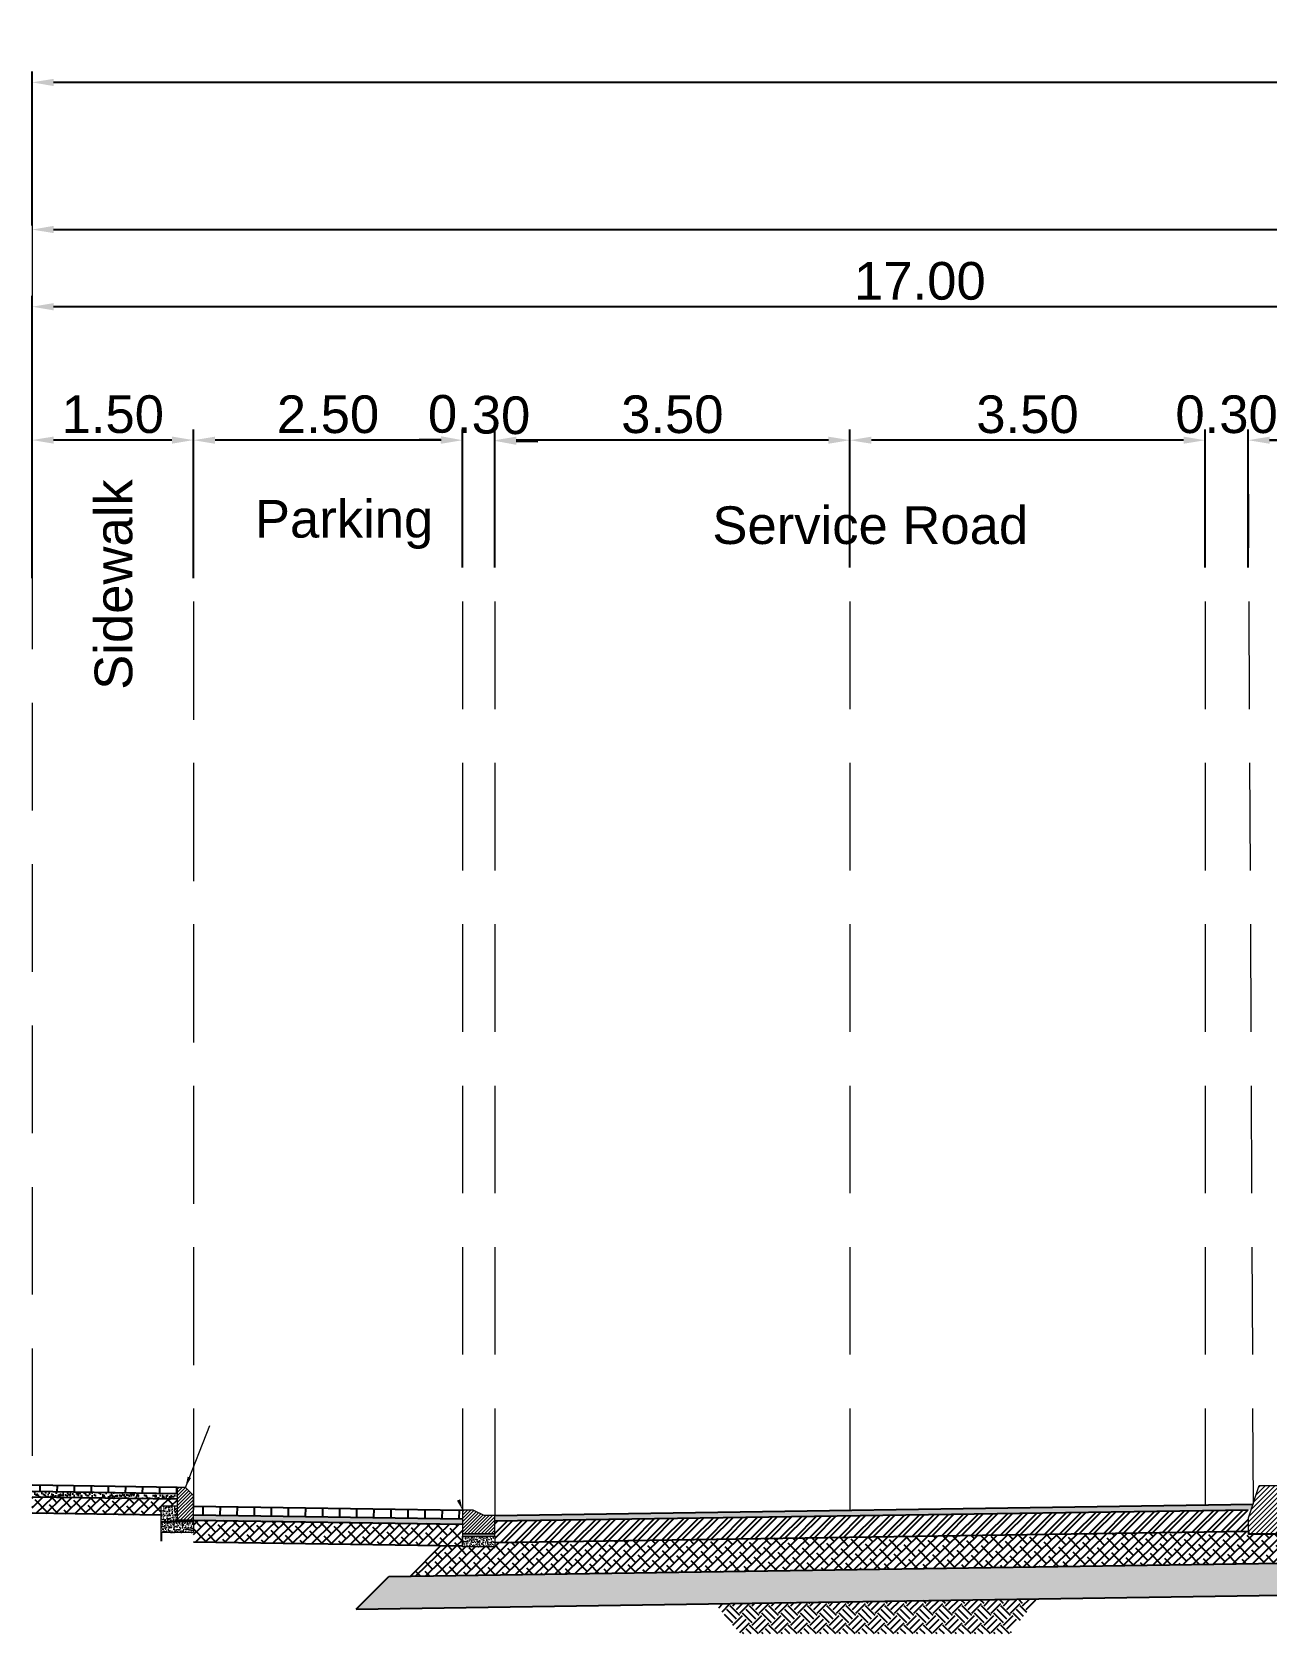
# Model space of a CAD drawing. Header units: metres. Extents: x 565382 to 572500, y 2710622 to 2713609.
# Drawn here: x 571805.6 to 571817.08, y 2712830.62 to 2712845.51 of the extents above; entities that cross this region are included whole.
import ezdxf

# ---------------------------------------------------------------- set-up
doc = ezdxf.new("R2010")
doc.units = ezdxf.units.M
doc.linetypes.add('HIDDEN', pattern=[0.375, 0.25, -0.125])
doc.layers.get('Defpoints').update_dxf_attribs({"lineweight": 15})
for name, color, linetype in [('$0$$0$A-ANNO UTILITY', 1, 'Continuous'), ('AGGREGATE', 215, 'Continuous'), ('BASE COURSE', 177, 'Continuous'), ('CRUSHED', 230, 'Continuous'), ('Dimensions-Outer 90%', 9, 'Continuous'), ('EMBANKMENT', 74, 'Continuous'), ('H_BLOCK', 7, 'Continuous'), ('Hidden Lines-Above', 8, 'HIDDEN'), ('PARKING 80 mm', 10, 'Continuous'), ('PEDESTRIAN 60mm', 4, 'Continuous'), ('SUB GRADE', 152, 'Continuous'), ('WEARING', 1, 'Continuous')]:
    doc.layers.add(name, color=color, linetype=linetype)
doc.layers.add('C-ROAD-LINK', color=150, linetype='Continuous', lineweight=13)
doc.styles.add('$0$$0$RS', font='arial.ttf')
doc.styles.add('Arial', font='arial.ttf')
doc.dimstyles.new('DC', dxfattribs={"dimtxt": 0.15, "dimasz": 0.2, "dimexe": 0.1, "dimexo": 0.1, "dimgap": 0.06, "dimtad": 1, "dimzin": 0, "dimdsep": 46, "dimtxsty": 'Arial', "dimcen": 0, "dimclrd": 8, "dimclre": 8, "dimclrt": 1, "dimadec": 0, "dimazin": 0, "dimtfac": 1, "dimtofl": 0, "dimtmove": 0, "dimatfit": 3, "dimfxl": 1, "dimtolj": 1, "dimtzin": 0, "dimarcsym": 1})
pattern_1 = [(44.14071364, (12365.529683, 18010.96215), (-0.0442228549194, 0.0455696072265), []), (134.14071364, (12365.529683, 18010.96215), (-0.1340153170653, 0.0469163595336), [0.15875, -0.09525])]

# ---------------------------------------------------------------- blocks, each defined once
blk = doc.blocks.new('*D369')
at = {"layer": 'Defpoints', "color": 0, "transparency": 16777216}
for p in [(571805.601, 2712845.04), (571805.601, 2712843.609), (571865.839, 2712843.672)]:
    blk.add_point(p, dxfattribs=at)
at = {"layer": 'Dimensions-Outer 90%', "color": 8, "lineweight": -2, "transparency": 16777216}
for p, q in [((571805.601, 2712843.709), (571805.601, 2712845.14)), ((571865.839, 2712843.772), (571865.839, 2712845.14)), ((571865.639, 2712845.04), (571805.801, 2712845.04))]:
    blk.add_line(p, q, dxfattribs=at)
at = {"layer": 'Dimensions-Outer 90%', "color": 8, "transparency": 16777216}
for points in [[(571805.801, 2712845.073), (571805.801, 2712845.006), (571805.601, 2712845.04)], [(571865.639, 2712845.073), (571865.639, 2712845.006), (571865.839, 2712845.04)]]:
    blk.add_solid(points, dxfattribs=at)
at = {"layer": 'Dimensions-Outer 90%', "color": 1, "lineweight": 0, "transparency": 16777216, "insert": (571835.72, 2712845.278), "char_height": 0.35, "attachment_point": 5, "style": 'Arial'}
blk.add_mtext('\\A1;67.00', dxfattribs=at)
blk = doc.blocks.new('*D371')
at = {"layer": 'Defpoints', "color": 0, "transparency": 16777216}
for p in [(571813.201, 2712841.714), (571813.201, 2712840.43), (571816.501, 2712840.43)]:
    blk.add_point(p, dxfattribs=at)
at = {"layer": 'Dimensions-Outer 90%', "color": 8, "lineweight": -2, "transparency": 16777216}
for p, q in [((571813.201, 2712840.53), (571813.201, 2712841.814)), ((571816.501, 2712840.53), (571816.501, 2712841.814)), ((571816.301, 2712841.714), (571813.401, 2712841.714))]:
    blk.add_line(p, q, dxfattribs=at)
at = {"layer": 'Dimensions-Outer 90%', "color": 8, "transparency": 16777216}
for points in [[(571813.401, 2712841.747), (571813.401, 2712841.681), (571813.201, 2712841.714)], [(571816.301, 2712841.747), (571816.301, 2712841.681), (571816.501, 2712841.714)]]:
    blk.add_solid(points, dxfattribs=at)
at = {"layer": 'Dimensions-Outer 90%', "color": 1, "lineweight": 0, "transparency": 16777216, "insert": (571814.851, 2712841.953), "char_height": 0.35, "attachment_point": 5, "style": 'Arial'}
blk.add_mtext('\\A1;3.50', dxfattribs=at)
blk = doc.blocks.new('*D372')
at = {"layer": 'Defpoints', "color": 0, "transparency": 16777216}
for p in [(571816.901, 2712841.714), (571816.901, 2712840.43), (571822.101, 2712840.43)]:
    blk.add_point(p, dxfattribs=at)
at = {"layer": 'Dimensions-Outer 90%', "color": 8, "lineweight": -2, "transparency": 16777216}
for p, q in [((571816.901, 2712840.53), (571816.901, 2712841.814)), ((571822.101, 2712840.53), (571822.101, 2712841.814)), ((571821.901, 2712841.714), (571817.101, 2712841.714))]:
    blk.add_line(p, q, dxfattribs=at)
at = {"layer": 'Dimensions-Outer 90%', "color": 8, "transparency": 16777216}
for points in [[(571817.101, 2712841.747), (571817.101, 2712841.681), (571816.901, 2712841.714)], [(571821.901, 2712841.747), (571821.901, 2712841.681), (571822.101, 2712841.714)]]:
    blk.add_solid(points, dxfattribs=at)
at = {"layer": 'Dimensions-Outer 90%', "color": 1, "lineweight": 0, "transparency": 16777216, "insert": (571819.501, 2712841.953), "char_height": 0.35, "attachment_point": 5, "style": 'Arial'}
blk.add_mtext('\\A1;4.00', dxfattribs=at)
blk = doc.blocks.new('*D373')
at = {"layer": 'Defpoints', "color": 0, "transparency": 16777216}
for p in [(571809.901, 2712841.714), (571813.201, 2712841.714), (571809.901, 2712840.43)]:
    blk.add_point(p, dxfattribs=at)
at = {"layer": 'Dimensions-Outer 90%', "color": 8, "lineweight": -2, "transparency": 16777216}
for p, q in [((571809.901, 2712840.53), (571809.901, 2712841.814)), ((571813.001, 2712841.714), (571810.101, 2712841.714))]:
    blk.add_line(p, q, dxfattribs=at)
at = {"layer": 'Dimensions-Outer 90%', "color": 8, "transparency": 16777216}
for points in [[(571810.101, 2712841.747), (571810.101, 2712841.681), (571809.901, 2712841.714)], [(571813.001, 2712841.747), (571813.001, 2712841.681), (571813.201, 2712841.714)]]:
    blk.add_solid(points, dxfattribs=at)
at = {"layer": 'Dimensions-Outer 90%', "color": 1, "lineweight": 0, "transparency": 16777216, "insert": (571811.551, 2712841.953), "char_height": 0.35, "attachment_point": 5, "style": 'Arial'}
blk.add_mtext('\\A1;3.50', dxfattribs=at)
blk = doc.blocks.new('*D374')
at = {"layer": 'Defpoints', "color": 0, "transparency": 16777216}
for p in [(571816.501, 2712841.714), (571816.501, 2712840.43), (571816.901, 2712840.43)]:
    blk.add_point(p, dxfattribs=at)
at = {"layer": 'Dimensions-Outer 90%', "color": 8, "lineweight": -2, "transparency": 16777216}
for p, q in [((571816.501, 2712840.53), (571816.501, 2712841.814)), ((571816.901, 2712840.53), (571816.901, 2712841.814)), ((571816.301, 2712841.714), (571816.101, 2712841.714)), ((571817.101, 2712841.714), (571817.301, 2712841.714))]:
    blk.add_line(p, q, dxfattribs=at)
at = {"layer": 'Dimensions-Outer 90%', "color": 8, "transparency": 16777216}
for points in [[(571816.301, 2712841.747), (571816.301, 2712841.681), (571816.501, 2712841.714)], [(571817.101, 2712841.747), (571817.101, 2712841.681), (571816.901, 2712841.714)]]:
    blk.add_solid(points, dxfattribs=at)
at = {"layer": 'Dimensions-Outer 90%', "color": 1, "lineweight": 0, "transparency": 16777216, "insert": (571816.701, 2712841.953), "char_height": 0.35, "attachment_point": 5, "style": 'Arial'}
blk.add_mtext('\\A1;0.30', dxfattribs=at)
blk = doc.blocks.new('*D375')
at = {"layer": 'Defpoints', "color": 0, "transparency": 16777216}
for p in [(571805.601, 2712841.715), (571805.601, 2712840.331), (571807.101, 2712840.331)]:
    blk.add_point(p, dxfattribs=at)
at = {"layer": 'Dimensions-Outer 90%', "color": 8, "lineweight": -2, "transparency": 16777216}
for p, q in [((571805.601, 2712840.431), (571805.601, 2712841.815)), ((571807.101, 2712840.431), (571807.101, 2712841.815)), ((571806.901, 2712841.715), (571805.801, 2712841.715))]:
    blk.add_line(p, q, dxfattribs=at)
at = {"layer": 'Dimensions-Outer 90%', "color": 8, "transparency": 16777216}
for points in [[(571805.801, 2712841.748), (571805.801, 2712841.682), (571805.601, 2712841.715)], [(571806.901, 2712841.748), (571806.901, 2712841.682), (571807.101, 2712841.715)]]:
    blk.add_solid(points, dxfattribs=at)
at = {"layer": 'Dimensions-Outer 90%', "color": 1, "lineweight": 0, "transparency": 16777216, "insert": (571806.351, 2712841.954), "char_height": 0.35, "attachment_point": 5, "style": 'Arial'}
blk.add_mtext('\\A1;1.50', dxfattribs=at)
blk = doc.blocks.new('*D381')
at = {"layer": 'Defpoints', "color": 0, "transparency": 16777216}
for p in [(571807.101, 2712841.714), (571807.101, 2712840.43), (571809.601, 2712840.43)]:
    blk.add_point(p, dxfattribs=at)
at = {"layer": 'Dimensions-Outer 90%', "color": 8, "lineweight": -2, "transparency": 16777216}
for p, q in [((571807.101, 2712840.53), (571807.101, 2712841.814)), ((571809.601, 2712840.53), (571809.601, 2712841.814)), ((571809.401, 2712841.714), (571807.301, 2712841.714))]:
    blk.add_line(p, q, dxfattribs=at)
at = {"layer": 'Dimensions-Outer 90%', "color": 8, "transparency": 16777216}
for points in [[(571807.301, 2712841.747), (571807.301, 2712841.681), (571807.101, 2712841.714)], [(571809.401, 2712841.747), (571809.401, 2712841.681), (571809.601, 2712841.714)]]:
    blk.add_solid(points, dxfattribs=at)
at = {"layer": 'Dimensions-Outer 90%', "color": 1, "lineweight": 0, "transparency": 16777216, "insert": (571808.351, 2712841.953), "char_height": 0.35, "attachment_point": 5, "style": 'Arial'}
blk.add_mtext('\\A1;2.50', dxfattribs=at)
blk = doc.blocks.new('CS TYP 8')
at = {"lineweight": 0}
h = blk.add_hatch(dxfattribs=at)
h.set_pattern_fill('AR-CONC', color=8, scale=0.0003, angle=90)
h.set_pattern_definition([(140, (-0.3, -5e-10), (0.0047817256617, 0.0546554006988), [0.005715, -0.062865]), (85, (-0.3, -5e-10), (-0.0573170535717, -0.0105730264275), [0.004572, -0.050292175251]), (190.4514447, (-0.2996, 0.004555), (-0.0525353255737, 0.0440823741271), [0.00485700264, -0.05342707338]), (136.1842, (-0.31524, -5e-10), (0.0126126983798, 0.0813237122676), [0.0085725, -0.0942975]), (186.63555761, (-0.31419, 0.00678), (-0.0742278373793, 0.0712212402155), [0.007285506942, -0.080140682448]), (81.18415117, (-0.31524, -5e-10), (-0.0742278373757, 0.0712212402195), [0.006857990121, -0.075437919576]), (111, (-0.31143, 0.00762), (0.0306795594561, 0.04548431738074), [0.005715, -0.062865]), (56, (-0.31143, 0.00762), (-0.0552563898367, 0.0185406085043), [0.004572, -0.050292]), (161.451445, (-0.308873, 0.01141), (-0.0245768306658, 0.0640249257836), [0.00485700264, -0.05342698128]), (127.5, (-0.3, -5e-10), (-0.02536651166195, 0.00092658097518), [0, -0.0496824, 0, -0.051054, 0, -0.0504825]), (97.5, (-0.3, -5e-10), (-0.03005417244544, 0.0200458987531), [0, -0.0291084, 0, -0.0485394, 0, -0.0192405]), (57.5, (-0.3, -0.016993), (0.0017186231978, 0.04067717855006), [0, -0.01905, 0, -0.059436, 0, -0.078867]), (47.5, (-0.3, -0.024613), (-0.00762794731, 0.0444387544158), [0, -0.024765, 0, -0.0394716, 0, -0.056007])])
h.paths.add_polyline_path([(559486.497, 2694798.305), (559486.647, 2694798.305), (559486.647, 2694798.455), (559486.497, 2694798.455)])
h = blk.add_hatch(dxfattribs=at)
h.set_pattern_fill('AR-CONC', color=8, scale=0.0003, angle=90)
h.set_pattern_definition([(140, (0, 0), (0.0047817256617, 0.0546554006988), [0.005715, -0.062865]), (85, (0, 0), (-0.0573170535717, -0.0105730264275), [0.004572, -0.050292175251]), (190.4514447, (0.0004, 0.004555), (-0.0525353255737, 0.0440823741271), [0.00485700264, -0.05342707338]), (136.1842, (-0.01524, 9e-19), (0.0126126983798, 0.0813237122676), [0.0085725, -0.0942975]), (186.63555761, (-0.01419, 0.00678), (-0.0742278373793, 0.0712212402155), [0.007285506942, -0.080140682448]), (81.18415117, (-0.01524, 9e-19), (-0.0742278373757, 0.0712212402195), [0.006857990121, -0.075437919576]), (111, (-0.01143, 0.00762), (0.0306795594561, 0.04548431738074), [0.005715, -0.062865]), (56, (-0.01143, 0.00762), (-0.0552563898367, 0.0185406085043), [0.004572, -0.050292]), (161.451445, (-0.008873, 0.01141), (-0.0245768306658, 0.0640249257836), [0.00485700264, -0.05342698128]), (127.5, (0, 0), (-0.02536651166195, 0.00092658097518), [0, -0.0496824, 0, -0.051054, 0, -0.0504825]), (97.5, (0, 0), (-0.03005417244544, 0.0200458987531), [0, -0.0291084, 0, -0.0485394, 0, -0.0192405]), (57.5, (-1e-18, -0.016993), (0.0017186231978, 0.04067717855006), [0, -0.01905, 0, -0.059436, 0, -0.078867]), (47.5, (-2e-18, -0.024613), (-0.00762794731, 0.0444387544158), [0, -0.024765, 0, -0.0394716, 0, -0.056007])])
h.paths.add_polyline_path([(559486.797, 2694798.205), (559486.797, 2694798.305), (559486.497, 2694798.305), (559486.497, 2694798.205)])
at = {"layer": 'H_BLOCK', "lineweight": 0}
h = blk.add_hatch(dxfattribs=at)
h.set_pattern_fill('ANSI31', color=8, scale=0.007, style=0)
h.set_pattern_definition([(45, (0, 0), (-0.01571544821187, 0.01571544821187), [])])
h.paths.add_polyline_path([(559486.647, 2694798.325), (559486.797, 2694798.325), (559486.797, 2694798.45), (559486.797, 2694798.55), (559486.722, 2694798.625), (559486.647, 2694798.625)])
blk.add_hatch(color=8, dxfattribs=at).paths.add_polyline_path([(559486.647, 2694798.325), (559486.647, 2694798.305), (559486.797, 2694798.305), (559486.797, 2694798.325)])
at = {"layer": 'C-ROAD-LINK', "color": 150, "linetype": 'Continuous', "lineweight": 0}
for p, q in [((559486.647, 2694798.625), (559486.647, 2694798.325)), ((559486.722, 2694798.625), (559486.647, 2694798.625)), ((559486.797, 2694798.55), (559486.722, 2694798.625)), ((559486.797, 2694798.45), (559486.797, 2694798.55)), ((559486.797, 2694798.325), (559486.797, 2694798.45)), ((559486.497, 2694798.305), (559486.647, 2694798.305)), ((559486.497, 2694798.205), (559486.497, 2694798.305)), ((559486.797, 2694798.205), (559486.497, 2694798.205)), ((559486.647, 2694798.325), (559486.797, 2694798.325)), ((559486.647, 2694798.325), (559486.797, 2694798.325)), ((559486.647, 2694798.305), (559486.647, 2694798.325)), ((559486.797, 2694798.305), (559486.647, 2694798.305)), ((559486.797, 2694798.325), (559486.797, 2694798.305)), ((559486.797, 2694798.305), (559486.797, 2694798.205))]:
    blk.add_line(p, q, dxfattribs=at)
at = {"layer": 'C-ROAD-LINK', "color": 150, "linetype": 'Continuous', "lineweight": 0, "flags": 128}
blk.add_lwpolyline([(559486.647, 2694798.455), (559486.647, 2694798.305), (559486.497, 2694798.305), (559486.497, 2694798.455)], close=True, dxfattribs=at)
blk = doc.blocks.new('*D382')
at = {"layer": 'Defpoints', "color": 0, "transparency": 16777216}
for p in [(571805.601, 2712843.609), (571835.72, 2712843.672), (571835.72, 2712843.663)]:
    blk.add_point(p, dxfattribs=at)
at = {"layer": 'Dimensions-Outer 90%', "color": 8, "lineweight": -2, "transparency": 16777216}
for p, q in [((571805.601, 2712843.709), (571805.601, 2712843.772)), ((571835.72, 2712843.763), (571835.72, 2712843.772)), ((571805.801, 2712843.672), (571835.52, 2712843.672))]:
    blk.add_line(p, q, dxfattribs=at)
at = {"layer": 'Dimensions-Outer 90%', "color": 8, "transparency": 16777216}
for points in [[(571805.801, 2712843.706), (571805.801, 2712843.639), (571805.601, 2712843.672)], [(571835.52, 2712843.706), (571835.52, 2712843.639), (571835.72, 2712843.672)]]:
    blk.add_solid(points, dxfattribs=at)
at = {"layer": 'Dimensions-Outer 90%', "color": 1, "lineweight": 0, "transparency": 16777216, "insert": (571821.61, 2712843.911), "char_height": 0.35, "attachment_point": 5, "style": 'Arial'}
blk.add_mtext('\\A1;33.50', dxfattribs=at)
blk = doc.blocks.new('*D383')
at = {"layer": 'Defpoints', "color": 0, "transparency": 16777216}
for p in [(571809.6, 2712841.72), (571809.6, 2712841.714), (571809.901, 2712841.714)]:
    blk.add_point(p, dxfattribs=at)
at = {"layer": 'Dimensions-Outer 90%', "color": 8, "lineweight": -2, "transparency": 16777216}
for p, q in [((571809.4, 2712841.718), (571809.2, 2712841.722)), ((571810.101, 2712841.705), (571810.301, 2712841.701)), ((571809.598, 2712841.62), (571809.598, 2712841.614)), ((571809.899, 2712841.614), (571809.899, 2712841.608))]:
    blk.add_line(p, q, dxfattribs=at)
at = {"layer": 'Dimensions-Outer 90%', "color": 8, "transparency": 16777216}
for points in [[(571809.4, 2712841.751), (571809.399, 2712841.685), (571809.6, 2712841.714)], [(571810.101, 2712841.738), (571810.1, 2712841.671), (571809.901, 2712841.708)]]:
    blk.add_solid(points, dxfattribs=at)
at = {"layer": 'Dimensions-Outer 90%', "color": 1, "lineweight": 0, "transparency": 16777216, "insert": (571809.755, 2712841.95), "char_height": 0.35, "attachment_point": 5, "rotation": 358.9106, "style": 'Arial'}
blk.add_mtext('\\A1;0.30', dxfattribs=at)
blk = doc.blocks.new('A$C4383d766')
at = {"layer": 'H_BLOCK', "lineweight": 0}
h = blk.add_hatch(dxfattribs=at)
h.set_pattern_fill('ANSI31', color=8, scale=0.01, style=0)
h.set_pattern_definition([(45, (-5638.919872, -26937.82784), (-0.022450640303, 0.022450640303), [])])
h.paths.add_polyline_path([(-0.2, 0), (0, 0), (0, -0.3), (0, -0.45), (-0.3, -0.45), (-0.3, -0.3)])
at = {"layer": 'C-ROAD-LINK', "color": 150, "linetype": 'Continuous', "lineweight": 0, "flags": 128}
blk.add_lwpolyline([(0, -0.3), (0, -0.45), (-0.3, -0.45), (-0.3, -0.3), (-0.2, 0), (0, 0)], close=True, dxfattribs=at)
blk = doc.blocks.new('*D384')
at = {"layer": 'Defpoints', "color": 0, "transparency": 16777216}
for p in [(571805.601, 2712842.955), (571805.601, 2712841.714), (571822.101, 2712841.714)]:
    blk.add_point(p, dxfattribs=at)
at = {"layer": 'Dimensions-Outer 90%', "color": 8, "lineweight": -2, "transparency": 16777216}
for p, q in [((571805.601, 2712841.814), (571805.601, 2712843.055)), ((571822.101, 2712841.814), (571822.101, 2712843.055)), ((571821.901, 2712842.955), (571805.801, 2712842.955))]:
    blk.add_line(p, q, dxfattribs=at)
at = {"layer": 'Dimensions-Outer 90%', "color": 8, "transparency": 16777216}
for points in [[(571805.801, 2712842.988), (571805.801, 2712842.921), (571805.601, 2712842.955)], [(571821.901, 2712842.988), (571821.901, 2712842.921), (571822.101, 2712842.955)]]:
    blk.add_solid(points, dxfattribs=at)
at = {"layer": 'Dimensions-Outer 90%', "color": 1, "lineweight": 0, "transparency": 16777216, "insert": (571813.851, 2712843.193), "char_height": 0.35, "attachment_point": 5, "style": 'Arial'}
blk.add_mtext('\\A1;17.00', dxfattribs=at)

msp = doc.modelspace()

# ---------------------------------------------------------------- hatches: boundary and pattern name
at = {"lineweight": 0}
h = msp.add_hatch(dxfattribs=at)
h.set_pattern_fill('AR-CONC', color=8, scale=0.0003, angle=90)
h.set_pattern_definition([(140, (12361.929683, 18010.59378), (0.0047817256617, 0.0546554006988), [0.005715, -0.062865]), (85, (12361.929683, 18010.59378), (-0.0573170535717, -0.0105730264275), [0.004572, -0.050292175251]), (190.4514447, (12361.93008, 18010.598333), (-0.0525353255737, 0.0440823741271), [0.00485700264, -0.05342707338]), (136.1842, (12361.914443, 18010.59378), (0.0126126983798, 0.0813237122676), [0.0085725, -0.0942975]), (186.63555761, (12361.915495, 18010.600556), (-0.0742278373793, 0.0712212402155), [0.007285506942, -0.080140682448]), (81.18415117, (12361.91444, 18010.59378), (-0.0742278373757, 0.0712212402195), [0.006857990121, -0.075437919576]), (111, (12361.918253, 18010.6014), (0.0306795594561, 0.04548431738074), [0.005715, -0.062865]), (56, (12361.918253, 18010.6014), (-0.0552563898367, 0.0185406085043), [0.004572, -0.050292]), (161.451445, (12361.92081, 18010.60519), (-0.0245768306658, 0.0640249257836), [0.00485700264, -0.05342698128]), (127.5, (12361.929683, 18010.593779), (-0.02536651166195, 0.00092658097518), [0, -0.0496824, 0, -0.051054, 0, -0.0504825]), (97.5, (12361.929683, 18010.59378), (-0.03005417244544, 0.0200458987531), [0, -0.0291084, 0, -0.0485394, 0, -0.0192405]), (57.5, (12361.929683, 18010.576786), (0.0017186231978, 0.04067717855006), [0, -0.01905, 0, -0.059436, 0, -0.078867]), (47.5, (12361.929683, 18010.569166), (-0.00762794731, 0.0444387544158), [0, -0.024765, 0, -0.0394716, 0, -0.056007])])
h.paths.add_polyline_path([(571809.9007, 2712831.5281), (571809.9007, 2712831.4281), (571809.6007, 2712831.4281), (571809.6007, 2712831.5281)])
at = {"layer": 'AGGREGATE'}
h = msp.add_hatch(dxfattribs=at)
h.set_pattern_fill('ANSI38', color=256, scale=0.02, angle=-0.85929)
h.set_pattern_definition([(44.14071364, (12358.929683, 18010.86315), (-0.0442228549194, 0.0455696072265), []), (134.14071364, (12358.929683, 18010.86315), (-0.1340153170653, 0.0469163595336), [0.15875, -0.09525])])
h.paths.add_polyline_path([(571805.6007, 2712831.8908), (571805.6007, 2712831.7408), (571806.8007, 2712831.7228), (571806.8007, 2712831.8106), (571806.9507, 2712831.8106), (571806.9507, 2712831.8706)])
h = msp.add_hatch(dxfattribs=at)
h.set_pattern_fill('ANSI38', color=256, scale=0.02, angle=-0.85929)
h.set_pattern_definition(pattern_1)
h.paths.add_polyline_path([(571807.1007, 2712831.4756), (571807.1007, 2712831.6756), (571809.6007, 2712831.6381), (571809.6007, 2712831.5481), (571809.6007, 2712831.5281), (571809.6007, 2712831.4381)])
h = msp.add_hatch(dxfattribs=at)
h.set_pattern_fill('ANSI38', color=256, scale=0.02, angle=-0.85929)
h.set_pattern_definition(pattern_1)
h.paths.add_polyline_path([(571817.4002, 2712831.5806), (571817.6961, 2712831.285), (571809.1165, 2712831.1567), (571809.4008, 2712831.4411), (571809.6007, 2712831.4381), (571809.6007, 2712831.4281), (571809.9007, 2712831.4281), (571809.9007, 2712831.4681), (571816.9052, 2712831.5731), (571816.9052, 2712831.5481), (571817.2052, 2712831.5481), (571817.2052, 2712831.5749)])
at = {"layer": 'BASE COURSE'}
h = msp.add_hatch(dxfattribs=at)
h.set_pattern_fill('ANSI32', color=256, scale=0.01)
h.set_pattern_definition([(45, (12365.52968, 18010.96215), (-0.067351920908, 0.067351920908), []), (45, (12365.574585, 18010.96215), (-0.067351920908, 0.067351920908), [])])
h.paths.add_polyline_path([(571809.9007, 2712831.4681), (571809.9007, 2712831.5281), (571809.9007, 2712831.5481), (571809.9007, 2712831.6681), (571816.9299, 2712831.7723), (571816.9052, 2712831.6981), (571816.9052, 2712831.6781), (571816.9052, 2712831.5731)])
at = {"layer": 'CRUSHED'}
h = msp.add_hatch(dxfattribs=at)
h.set_pattern_fill('AR-SAND', color=256, scale=0.001, angle=-0.85929)
h.set_pattern_definition([(36.6407136401, (12358.929683, 18010.86315), (-0.0008658874299, 0.04895981523493), [0, -0.038608, 0, -0.04318, 0, -0.041275]), (6.64071364, (12358.929683, 18010.86315), (0.046022282311, 0.07100030704), [0, -0.020828, 0, -0.034798, 0, -0.013335]), (326.6407136401, (12358.898445, 18010.86362), (0.0790924969587, -0.0010425342396), [0, -0.0127, 0, -0.04572, 0, -0.05969]), (316.64071364, (12358.898445, 18010.86362), (0.0766813813625, 0.0211453338856), [0, -0.00635, 0, -0.029972, 0, -0.03429])])
h.paths.add_polyline_path([(571805.6007, 2712831.9408), (571805.6007, 2712831.8908), (571806.9507, 2712831.8706), (571806.9507, 2712831.9206)])
h = msp.add_hatch(dxfattribs=at)
h.set_pattern_fill('AR-SAND', color=256, scale=0.001, angle=-0.85929)
h.set_pattern_definition([(36.6407136401, (12365.529683, 18010.96215), (-0.0008658874299, 0.04895981523493), [0, -0.038608, 0, -0.04318, 0, -0.041275]), (6.64071364, (12365.529683, 18010.96215), (0.046022282311, 0.07100030704), [0, -0.020828, 0, -0.034798, 0, -0.013335]), (326.6407136401, (12365.498445, 18010.96262), (0.0790924969587, -0.0010425342396), [0, -0.0127, 0, -0.04572, 0, -0.05969]), (316.64071364, (12365.498445, 18010.96262), (0.0766813813625, 0.0211453338856), [0, -0.00635, 0, -0.029972, 0, -0.03429])])
h.paths.add_polyline_path([(571807.1007, 2712831.6756), (571807.1007, 2712831.7256), (571809.6007, 2712831.6881), (571809.6007, 2712831.6381)])
at = {"layer": 'EMBANKMENT'}
h = msp.add_hatch(dxfattribs=at)
h.set_pattern_fill('EARTH', color=256, scale=0.02, angle=45)
h.set_pattern_definition([(45, (12396.28408, 18009.87092), (0, 0.1796051224214), [0.127, -0.127]), (45, (12396.2504, 18009.9046), (0, 0.1796051224214), [0.127, -0.127]), (45, (12396.21673, 18009.93828), (0, 0.1796051224214), [0.127, -0.127]), (135, (12396.21673, 18009.96073), (-0.1796051224214, 0), [0.127, -0.127]), (135, (12396.2504, 18009.9944), (-0.1796051224214, 0), [0.127, -0.127]), (135, (12396.28408, 18010.02808), (-0.1796051224214, 0), [0.127, -0.127])])
h.paths.add_polyline_path([(571812.181, 2712830.618), (571811.9539, 2712830.8988), (571814.946, 2712830.9437), (571814.6847, 2712830.618)])
at = {"layer": 'H_BLOCK', "lineweight": 0}
h = msp.add_hatch(dxfattribs=at)
h.set_pattern_fill('ANSI31', color=8, scale=0.007, style=0)
h.set_pattern_definition([(45, (12361.929683, 18010.593779), (-0.01571544821187, 0.01571544821187), [])])
h.paths.add_polyline_path([(571809.8007, 2712831.7181), (571809.9007, 2712831.7181), (571809.9007, 2712831.5481), (571809.6007, 2712831.5481), (571809.6007, 2712831.7681), (571809.7007, 2712831.7681)])
msp.add_hatch(color=8, dxfattribs=at).paths.add_polyline_path([(571809.9007, 2712831.5481), (571809.9007, 2712831.5281), (571809.6007, 2712831.5281), (571809.6007, 2712831.5481)])
at = {"layer": 'PARKING 80 mm'}
h = msp.add_hatch(dxfattribs=at)
h.set_pattern_fill('ANSI31', color=256, scale=0.05, angle=44.14071, style=0)
h.set_pattern_definition([(89.14071364, (12365.52968, 18010.96215), (-0.158732147207, 0.002380744222), [])])
h.paths.add_polyline_path([(571807.1007, 2712831.7256), (571807.1007, 2712831.8056), (571809.6007, 2712831.7681), (571809.6007, 2712831.6881)])
at = {"layer": 'PEDESTRIAN 60mm'}
h = msp.add_hatch(dxfattribs=at)
h.set_pattern_fill('ANSI31', color=139, scale=0.05, angle=44.14071, style=0)
h.set_pattern_definition([(89.14071364, (12358.92968, 18010.86315), (-0.158732147207, 0.002380744222), [])])
h.paths.add_polyline_path([(571805.6007, 2712832.0009), (571805.6007, 2712831.9408), (571806.9507, 2712831.9206), (571806.9507, 2712831.9806)])
at = {"layer": 'SUB GRADE', "lineweight": -3}
h = msp.add_hatch(dxfattribs=at)
h.set_pattern_fill('GRAVEL', color=256, scale=0.005)
h.set_pattern_definition([(228.0127875, (12365.6211235, 18011.089151), (-1.01600000007979, -1.14299999992909), [0.017086072, -1.691524181978]), (184.969741, (12365.6096935, 18011.076451), (1.523999999397025, 0.127000007234896), [0.029320236, -2.902702444676]), (132.5104471, (12365.5804835, 18011.073911), (1.270000000536375, -1.396999999512298), [0.020674076, -2.046736139705]), (267.273689, (12365.5309535, 18011.042161), (0.127000000265986, 2.539999999986656), [0.026700226, -2.643321871287]), (292.83365418, (12365.5296835, 18011.015491), (-0.63500000005317, 1.523999999977773), [0.026181685, -2.591990387267]), (357.273689, (12365.5398435, 18010.991361), (-2.539999999986656, 0.127000000265986), [0.026700226, -2.643321871287]), (37.69424047, (12365.5665135, 18010.990091), (-1.650999999926795, -1.270000000095021), [0.035309683, -3.4956557657124]), (72.25532837, (12365.5944535, 18011.011681), (0.8890000002389645, 2.793999999923943), [0.033335976, -3.300262830095]), (121.42956562, (12365.6046135, 18011.043431), (-1.016000000144156, 1.650999999911301), [0.02679065, -2.6522772849356]), (175.2363583, (12365.590643, 18011.066291), (1.396999999979976, -0.127000000219463), [0.030585664, -1.4986968475]), (222.3974378, (12365.5601635, 18011.068831), (-1.523999999951233, -1.3970000000532), [0.039553896, -3.915838625609]), (138.81407483, (12365.656683, 18011.040891), (-0.888999999946675, 0.76200000006196), [0.013500227, -1.336528291217]), (171.4692344, (12365.6465235, 18011.049781), (1.651000000044483, -0.253999999711867), [0.025684099, -2.542731949852]), (225, (12365.62112, 18011.05359), (-2e-17, -0.127), [0.017960467, -0.1616446554214]), (203.19859051, (12365.612233, 18011.068831), (0.6350000000173, 0.25399999995547), [0.009672066, -0.9575311184447]), (291.80140949, (12365.603343, 18011.06502), (-0.12700000002657, 0.38099999999114), [0.013678281, -0.6702376495]), (30.96375653, (12365.608423, 18011.052321), (0.38100000000932, 0.25399999998606), [0.022215983, -0.7183149076455]), (161.56505118, (12365.627473, 18011.06375), (0.2540000000066, -0.1269999999867), [0.016064357, -0.3855449058414]), (16.389540334, (12365.5296835, 18011.065021), (1.270000000000007, 0.381000000000012), [0.0225044, -2.227941333627]), (70.34617594, (12365.5512735, 18011.071371), (-0.508000000046466, -1.39699999998352), [0.018879947, -1.86911078391]), (293.19859051, (12365.627473, 18011.089151), (-0.25399999995566, 0.63500000001776), [0.019344005, -0.9478591794447]), (343.61045967, (12365.6350935, 18011.071371), (-1.270000000026615, 0.380999999911143), [0.0225044, -2.227941333627]), (339.44395478, (12365.529683, 18010.986281), (-0.63499999999999, 0.25400000000001), [0.02170176, -1.0633867156553]), (294.7751406, (12365.5500035, 18010.978661), (-0.635000000755847, 1.396999999656363), [0.018183606, -1.800179669036]), (66.80140949, (12365.628743, 18010.962151), (0.25399999996011, 0.63500000001597), [0.019344005, -0.9478591794447]), (17.35402464, (12365.6363635, 18010.979931), (-1.65099999996715, -0.508000000106623), [0.021289137, -2.10761879901]), (69.44395478, (12365.566513, 18010.962151), (-0.25400000000442, -0.63499999999823), [0.01085088, -1.0742375956553]), (101.309932474, (12365.621123, 18010.96215), (-0.12700000000002, 0.50800000000002), [0.00647573, -0.6410997482263]), (165.963756532, (12365.619853, 18010.9685), (0.38099999999998, -0.127), [0.026181685, -0.4974527294534]), (186.00900596, (12365.5944535, 18010.974851), (1.269999999993269, 0.127000000066468), [0.02426335, -2.402068243167]), (303.69006753, (12365.608423, 18011.04089), (-0.12700000001765, 0.2539999999912), [0.018316194, -0.439588817984]), (353.15722659, (12365.6185835, 18011.025651), (2.159000000013284, -0.25399999988697), [0.031977838, -3.1658004532516]), (60.9453959, (12365.650333, 18011.021841), (-0.508000000013984, -0.888999999992013), [0.013075412, -1.2944696159055]), (90, (12365.65668, 18011.03327), (-0.127, 0.127), [0.00762, -0.11938]), (120.25643716, (12365.5919135, 18010.978661), (0.507999999937858, -0.88900000003549), [0.017643348, -1.74669703866]), (48.0127875, (12365.5830235, 18010.993901), (1.016000000083767, 1.14299999992551), [0.034172144, -1.674438109978]), (0, (12365.60588, 18011.0193), (0.127, 0.127), [0.03302, -0.09398]), (325.3048465, (12365.6389035, 18011.019301), (1.270000000481077, -0.88899999931273), [0.020080478, -1.987965836207]), (254.0546041, (12365.655413, 18011.007871), (-0.12699999999113, -0.50800000000224), [0.018491454, -0.9060825019386]), (207.64597536, (12365.6503335, 18010.990091), (-2.413000000088668, -1.269999999831538), [0.030107255, -2.980623221147]), (175.42607874, (12365.6236635, 18010.976121), (-1.650999999999941, 0.126999999999974), [0.031851473, -3.153292322812])])
h.paths.add_polyline_path([(571817.896, 2712831.288), (571818.1919, 2712830.9924), (571808.6114, 2712830.8489), (571808.916, 2712831.1533)])
at = {"layer": 'WEARING'}
h = msp.add_hatch(color=8, dxfattribs=at)
h.dxf.hatch_style = 1
h.paths.add_polyline_path([(571816.9472, 2712831.8243), (571816.9299, 2712831.7723), (571809.9007, 2712831.6681), (571809.9007, 2712831.7181)])

# ---------------------------------------------------------------- linework, layer by layer
at = {"color": 1, "linetype": 'ByBlock', "lineweight": 0}
msp.add_line((571807.0257, 2712831.9806), (571807.2517, 2712832.5568), dxfattribs=at)
at = {"color": 1, "lineweight": 0}
for points in [[(571807.0467, 2712832.0798), (571807.0257, 2712831.9806), (571807.0778, 2712832.0676)], [(571809.5797, 2712831.8694), (571809.6007, 2712831.7702), (571809.5487, 2712831.8572)]]:
    msp.add_solid(points, dxfattribs=at)
at = {"layer": 'AGGREGATE'}
for p, q in [((571806.9507, 2712831.8706), (571805.6007, 2712831.8908)), ((571806.8007, 2712831.7228), (571805.6007, 2712831.7408)), ((571807.1007, 2712831.6756), (571809.6007, 2712831.6381)), ((571806.8007, 2712831.5606), (571806.8007, 2712831.4801)), ((571807.1007, 2712831.4756), (571809.6007, 2712831.4381))]:
    msp.add_line(p, q, dxfattribs=at)
at = {"layer": 'BASE COURSE'}
for p, q in [((571809.9007, 2712831.6681), (571816.9007, 2712831.7731)), ((571809.9007, 2712831.4681), (571816.9052, 2712831.5731))]:
    msp.add_line(p, q, dxfattribs=at)
at = {"layer": 'BASE COURSE', "flags": 128}
msp.add_lwpolyline([(571816.9052, 2712831.5723), (571816.9052, 2712831.5481), (571817.2052, 2712831.5481), (571817.2052, 2712831.5802), (571817.4007, 2712831.58)], dxfattribs=at)
at = {"layer": 'C-ROAD-LINK', "color": 150, "linetype": 'Continuous', "lineweight": 0, "flags": 128}
for points in [[(571809.9007, 2712831.5481), (571809.9007, 2712831.7181), (571809.8007, 2712831.7181), (571809.7007, 2712831.7681), (571809.6007, 2712831.7681), (571809.6007, 2712831.5481)], [(571809.6007, 2712831.5281), (571809.9007, 2712831.5281), (571809.9007, 2712831.5481), (571809.6007, 2712831.5481)], [(571809.9007, 2712831.4281), (571809.6007, 2712831.4281), (571809.6007, 2712831.5281), (571809.9007, 2712831.5281)]]:
    msp.add_lwpolyline(points, close=True, dxfattribs=at)
at = {"layer": 'CRUSHED'}
for p, q in [((571806.9507, 2712831.9206), (571805.6007, 2712831.9408)), ((571807.1007, 2712831.7256), (571809.6007, 2712831.6881))]:
    msp.add_line(p, q, dxfattribs=at)
at = {"layer": 'EMBANKMENT'}
msp.add_line((571808.6114, 2712830.8487), (571818.1919, 2712830.9924), dxfattribs=at)
at = {"layer": 'Hidden Lines-Above', "lineweight": 0, "ltscale": 4}
for p, q in [((571805.6007, 2712843.7724), (571805.6007, 2712831.9056)), ((571807.1007, 2712841.7141), (571807.1007, 2712831.7702)), ((571809.6007, 2712841.7141), (571809.6007, 2712831.7702)), ((571809.9007, 2712841.7141), (571809.9007, 2712831.7181)), ((571813.2007, 2712841.7141), (571813.2007, 2712831.7676)), ((571816.5007, 2712841.7141), (571816.5007, 2712831.8171)), ((571816.9007, 2712841.7141), (571816.9472, 2712831.8243)), ((571807.1007, 2712841.6151), (571807.1007, 2712831.9056))]:
    msp.add_line(p, q, dxfattribs=at)
at = {"layer": 'PARKING 80 mm'}
msp.add_line((571807.1007, 2712831.8056), (571809.6007, 2712831.7681), dxfattribs=at)
at = {"layer": 'PEDESTRIAN 60mm', "color": 139}
msp.add_line((571806.9507, 2712831.9806), (571805.6007, 2712832.0009), dxfattribs=at)
at = {"layer": 'SUB GRADE'}
for p, q in [((571808.916, 2712831.1533), (571817.9079, 2712831.2881)), ((571808.6114, 2712830.8487), (571808.916, 2712831.1533))]:
    msp.add_line(p, q, dxfattribs=at)
at = {"layer": 'SUB GRADE', "flags": 128}
msp.add_lwpolyline([(571809.1165, 2712831.1567), (571809.4008, 2712831.4411)], dxfattribs=at)
at = {"layer": 'WEARING'}
msp.add_line((571809.9007, 2712831.7181), (571816.9472, 2712831.8243), dxfattribs=at)

# ---------------------------------------------------------------- block references
at = {"lineweight": 0}
msp.add_blockref('CS TYP 8', (12320.3038, 18033.3553), dxfattribs=at)
at = {"lineweight": -3}
msp.add_blockref('A$C4383d766', (571817.2052, 2712831.9981), dxfattribs=at)

# ---------------------------------------------------------------- texts
at = {"layer": '$0$$0$A-ANNO UTILITY', "style": '$0$$0$RS'}
msp.add_text('Sidewalk', height=0.35, rotation=90, dxfattribs=at).set_placement((571806.5323, 2712839.3939, -9011.3822))
for s, p in [('Parking', (571807.6716, 2712840.8085, -7209.1057)), ('Service Road', (571811.9225, 2712840.7492, -7209.1057))]:
    msp.add_text(s, height=0.35, dxfattribs=at).set_placement(p)

# ---------------------------------------------------------------- dimensions: what is measured, and where the dimension line sits
at = {"layer": 'Dimensions-Outer 90%', "lineweight": 0}
dim = msp.add_linear_dim(base=(571805.6007, 2712845.0396), p1=(571865.839, 2712843.6724), p2=(571805.6007, 2712843.6086), text='67.00', dimstyle='DC', override={"dimtxt": 0.35}, dxfattribs=at)
dim.commit()
dim.dimension.update_dxf_attribs({"geometry": '*D369', "text_midpoint": (571835.7199, 2712845.2783)})
for base, p1, p2, text, picture, middle in [((571835.7199, 2712843.6724), (571805.6007, 2712843.6086), (571835.7199, 2712843.6634), '33.50', '*D382', (571821.6103, 2712843.6724)), ((571816.5007, 2712841.7141), (571816.9007, 2712840.4297), (571816.5007, 2712840.4297), '0.30', '*D374', (571816.7007, 2712841.7141))]:
    dim = msp.add_linear_dim(base=base, p1=p1, p2=p2, angle=180, text=text, dimstyle='DC', override={"dimtxt": 0.35}, dxfattribs=at)
    dim.commit()
    dim.dimension.update_dxf_attribs({"geometry": picture, "text_midpoint": middle, "dimtype": 160})
for base, p1, p2, text, picture, middle in [((571805.6007, 2712842.9548), (571822.1007, 2712841.7141), (571805.6007, 2712841.7141), '17.00', '*D384', (571813.8507, 2712843.1935)), ((571809.9007, 2712841.7141), (571813.2007, 2712841.7141), (571809.9007, 2712840.4297), '3.50', '*D373', (571811.5507, 2712841.9529)), ((571813.2007, 2712841.7141), (571816.5007, 2712840.4297), (571813.2007, 2712840.4297), '3.50', '*D371', (571814.8507, 2712841.9529)), ((571816.9007, 2712841.7141), (571822.1007, 2712840.4297), (571816.9007, 2712840.4297), '4.00', '*D372', (571819.5007, 2712841.9528))]:
    dim = msp.add_linear_dim(base=base, p1=p1, p2=p2, angle=180, text=text, dimstyle='DC', override={"dimtxt": 0.35}, dxfattribs=at)
    dim.commit()
    dim.dimension.update_dxf_attribs({"geometry": picture, "text_midpoint": middle})
for base, p1, p2, angle, picture, middle in [((571805.6007, 2712841.7151), (571807.1007, 2712840.3307), (571805.6007, 2712840.3307), 180, '*D375', (571806.3507, 2712841.7151)), ((571809.5997, 2712841.7141), (571809.9007, 2712841.7141), (571809.5998, 2712841.7198), 178.91064, '*D383', (571809.7502, 2712841.7113))]:
    dim = msp.add_linear_dim(base=base, p1=p1, p2=p2, angle=angle, dimstyle='DC', override={"dimtxt": 0.35}, dxfattribs=at)
    dim.commit()
    dim.dimension.update_dxf_attribs({"geometry": picture, "text_midpoint": middle, "dimtype": 161})
dim = msp.add_linear_dim(base=(571807.1007, 2712841.7141), p1=(571809.6007, 2712840.4297), p2=(571807.1007, 2712840.4297), angle=180, dimstyle='DC', override={"dimtxt": 0.35}, dxfattribs=at)
dim.commit()
dim.dimension.update_dxf_attribs({"geometry": '*D381', "text_midpoint": (571808.3507, 2712841.9528)})

doc.saveas('drawing.dxf')
